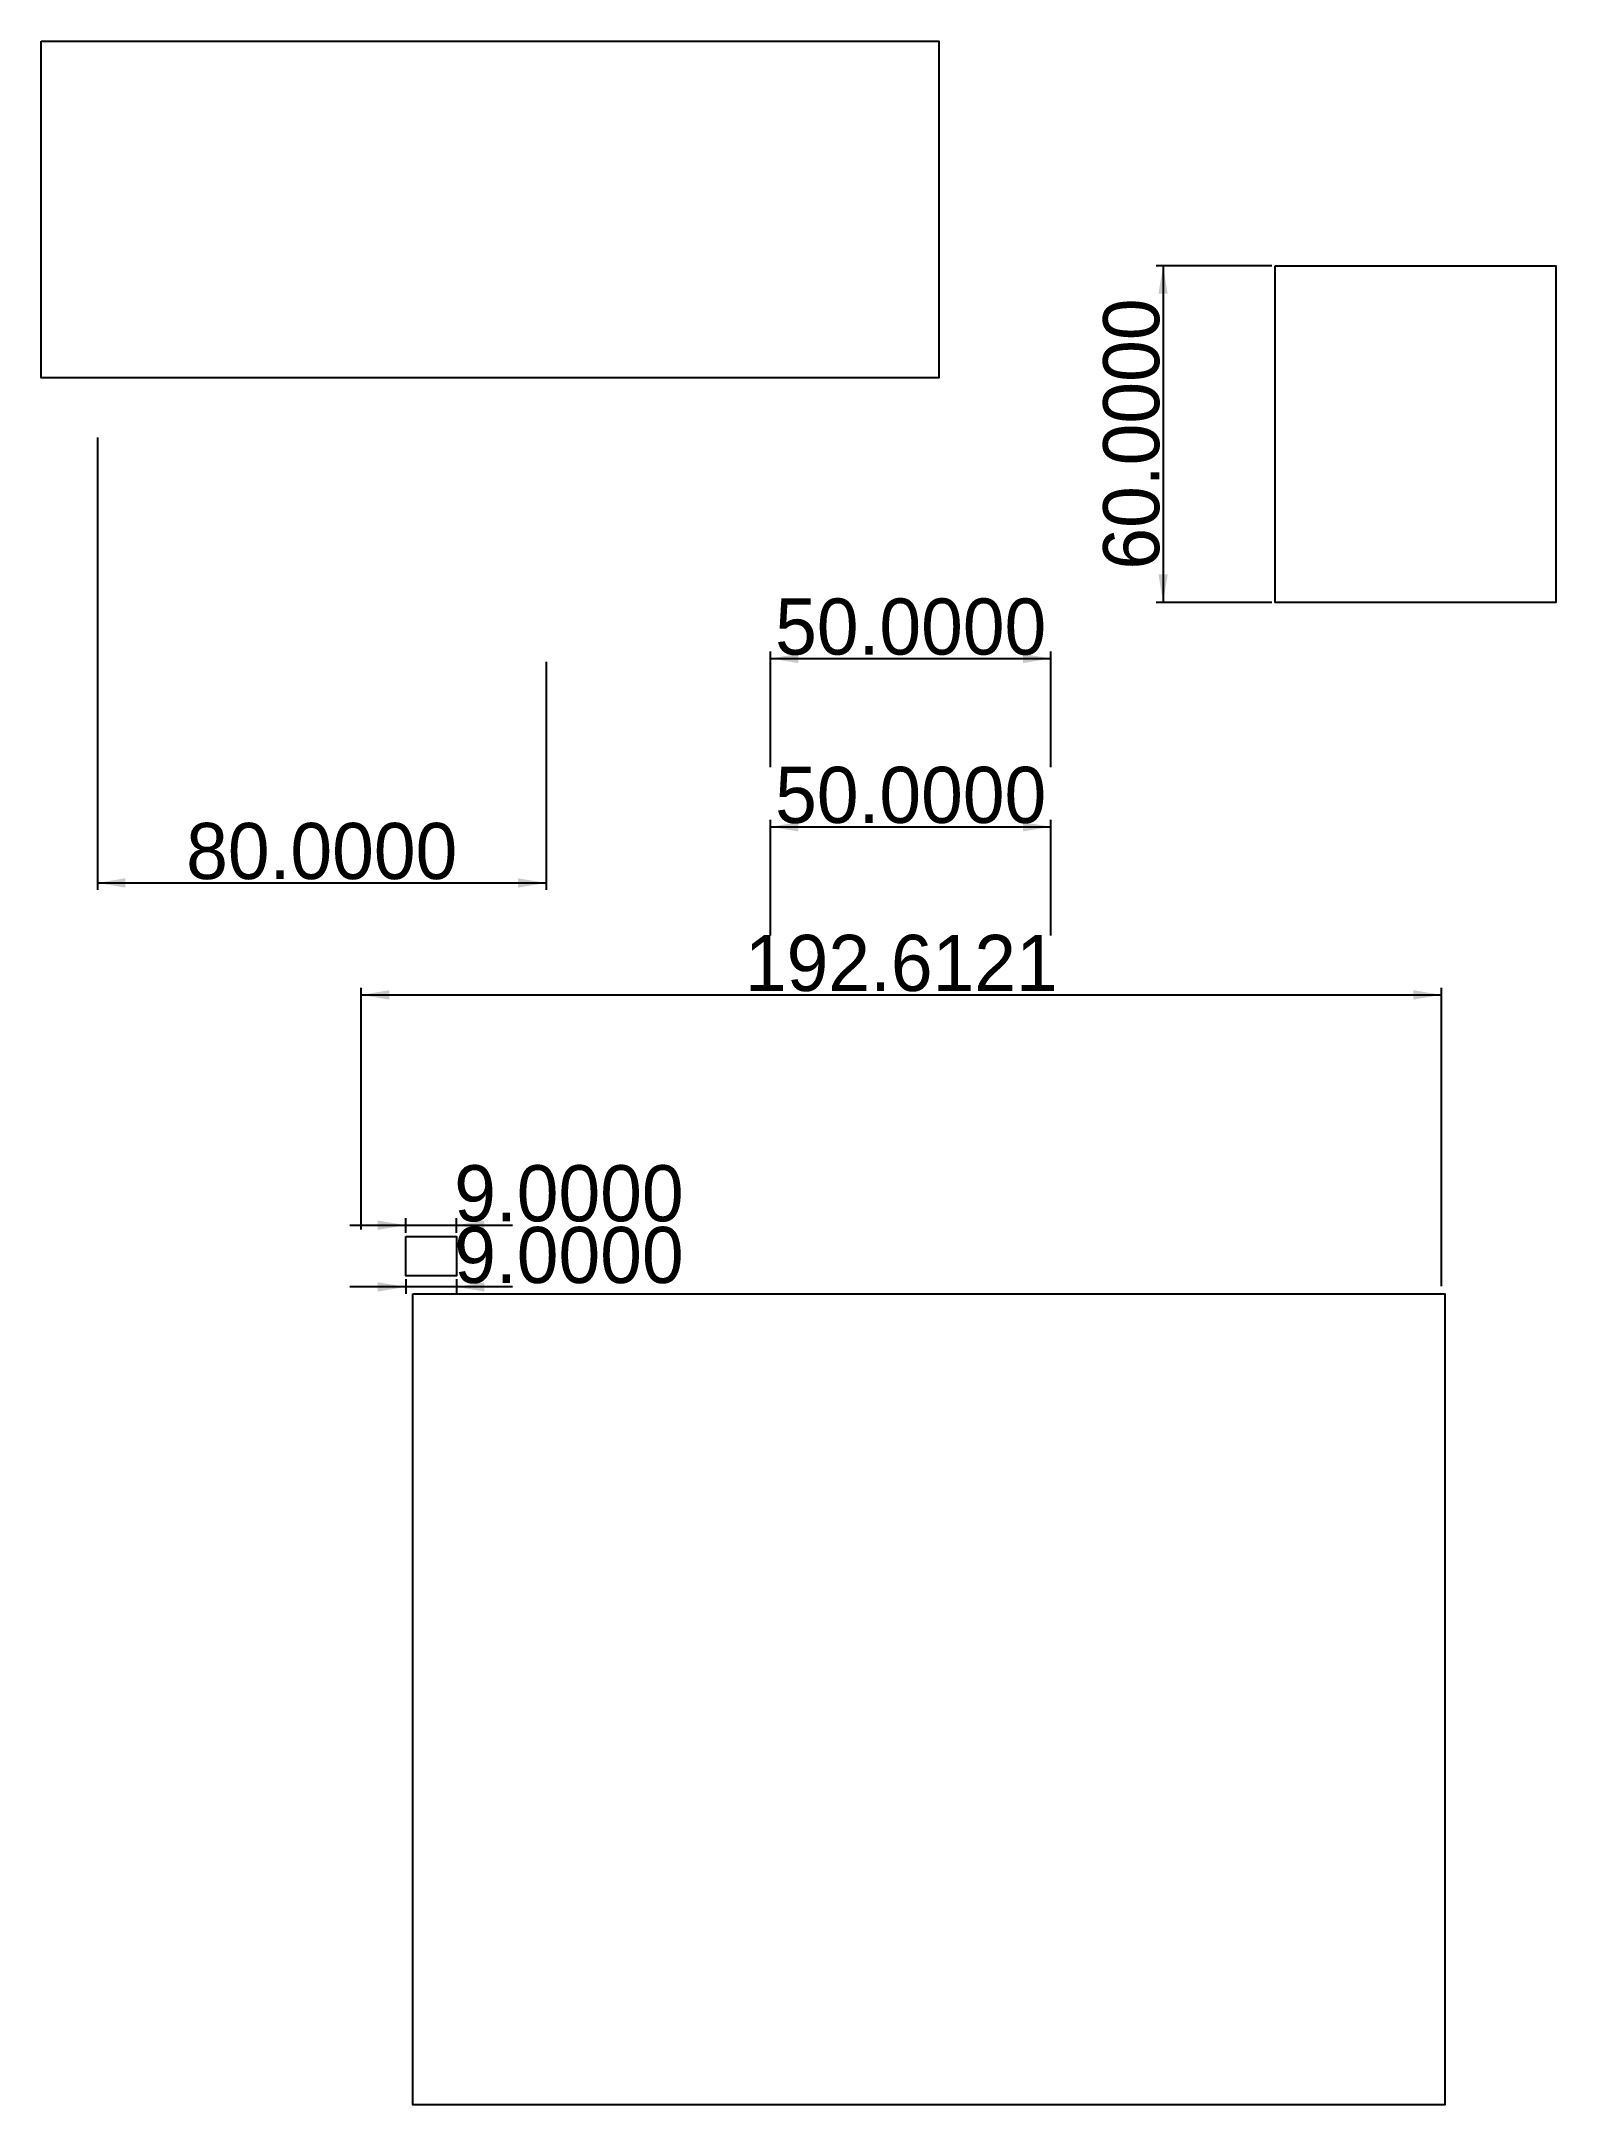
# Model space of a CAD drawing. Header units: millimetres. Extents: x 180 to 450, y 152 to 520.
import ezdxf

# ---------------------------------------------------------------- set-up
doc = ezdxf.new("R2010")
doc.units = ezdxf.units.MM
doc.layers.get('0').update_dxf_attribs({"linetype": 'CONTINUOUS', "lineweight": 25})
doc.dimstyles.get("Standard").update_dxf_attribs({"dimtxt": 10, "dimasz": 5, "dimexe": 1.25, "dimexo": 0.625, "dimtad": 0, "dimtoh": 1, "dimdec": 4, "dimzin": 1, "dimdsep": 46, "dimtxsty": 'Standard', "dimcen": 0.09, "dimclrt": 2, "dimazin": 0, "dimtfac": 1, "dimtdec": 4, "dimtofl": 0, "dimtmove": 0, "dimatfit": 3, "dimfxl": 1, "dimtolj": 1, "dimtzin": 0, "dimarcsym": 0})

# ---------------------------------------------------------------- blocks, each defined once
blk = doc.blocks.new('*D1')
at = {"color": 0, "linetype": 'ByBlock', "lineweight": -2}
for p, q in [((237.03, 308.23), (237.03, 351.29)), ((237.03, 350.04), (429.64, 350.04)), ((429.64, 298.12), (429.64, 351.29))]:
    blk.add_line(p, q, dxfattribs=at)
for points in [[(237.03, 350.04), (242.03, 350.88), (242.03, 349.21)], [(429.64, 350.04), (424.64, 349.21), (424.64, 350.88)]]:
    blk.add_solid(points, dxfattribs=at)
at = {"color": 2, "linetype": 'CONTINUOUS', "lineweight": -2, "insert": (333.33, 355.67), "char_height": 10, "width": 47.7778, "attachment_point": 5}
blk.add_mtext('192.6121', dxfattribs=at)
blk = doc.blocks.new('*D2')
at = {"color": 0, "linetype": 'ByBlock', "lineweight": -2}
for p, q in [((235, 309), (264, 309)), ((245, 307.62), (245, 310.25)), ((254, 307.62), (254, 310.25))]:
    blk.add_line(p, q, dxfattribs=at)
for points in [[(245, 309), (240, 308.17), (240, 309.83)], [(254, 309), (259, 309.83), (259, 308.17)]]:
    blk.add_solid(points, dxfattribs=at)
at = {"color": 2, "linetype": 'CONTINUOUS', "lineweight": -2, "insert": (274.07, 314.62), "char_height": 10, "width": 38.8889, "attachment_point": 5}
blk.add_mtext('9.0000', dxfattribs=at)
blk = doc.blocks.new('*D3')
at = {"color": 0, "linetype": 'ByBlock', "lineweight": -2}
for p, q in [((264, 298), (235, 298)), ((245, 299.38), (245, 296.75)), ((254, 299.38), (254, 296.75))]:
    blk.add_line(p, q, dxfattribs=at)
for points in [[(245, 298), (240, 297.17), (240, 298.83)], [(254, 298), (259, 298.83), (259, 297.17)]]:
    blk.add_solid(points, dxfattribs=at)
at = {"color": 2, "linetype": 'CONTINUOUS', "lineweight": -2, "insert": (274.07, 303.62), "char_height": 10, "width": 38.8889, "attachment_point": 5}
blk.add_mtext('9.0000', dxfattribs=at)
blk = doc.blocks.new('*D4')
at = {"color": 0, "linetype": 'ByBlock', "lineweight": -2}
for p, q in [((310, 360.62), (310, 381.25)), ((310, 380), (360, 380)), ((360, 360.62), (360, 381.25))]:
    blk.add_line(p, q, dxfattribs=at)
for points in [[(310, 380), (315, 380.83), (315, 379.17)], [(360, 380), (355, 379.17), (355, 380.83)]]:
    blk.add_solid(points, dxfattribs=at)
at = {"color": 2, "linetype": 'CONTINUOUS', "lineweight": -2, "insert": (335, 385.62), "char_height": 10, "width": 46.6667, "attachment_point": 5}
blk.add_mtext('50.0000', dxfattribs=at)
blk = doc.blocks.new('*D5')
at = {"color": 0, "linetype": 'ByBlock', "lineweight": -2}
for p, q in [((310, 390.62), (310, 411.25)), ((310, 410), (360, 410)), ((360, 390.62), (360, 411.25))]:
    blk.add_line(p, q, dxfattribs=at)
for points in [[(310, 410), (315, 410.83), (315, 409.17)], [(360, 410), (355, 409.17), (355, 410.83)]]:
    blk.add_solid(points, dxfattribs=at)
at = {"color": 2, "linetype": 'CONTINUOUS', "lineweight": -2, "insert": (335, 415.62), "char_height": 10, "width": 46.6667, "attachment_point": 5}
blk.add_mtext('50.0000', dxfattribs=at)
blk = doc.blocks.new('*D6')
at = {"color": 0, "linetype": 'ByBlock', "lineweight": -2}
for p, q in [((190, 449.38), (190, 368.75)), ((270, 409.38), (270, 368.75)), ((190, 370), (270, 370))]:
    blk.add_line(p, q, dxfattribs=at)
for points in [[(190, 370), (195, 370.83), (195, 369.17)], [(270, 370), (265, 369.17), (265, 370.83)]]:
    blk.add_solid(points, dxfattribs=at)
at = {"color": 2, "linetype": 'CONTINUOUS', "lineweight": -2, "insert": (230, 375.62), "char_height": 10, "width": 46.6667, "attachment_point": 5}
blk.add_mtext('80.0000', dxfattribs=at)
blk = doc.blocks.new('*D7')
at = {"color": 0, "linetype": 'ByBlock', "lineweight": -2}
for p, q in [((399.38, 480), (378.75, 480)), ((380, 480), (380, 420)), ((399.38, 420), (378.75, 420))]:
    blk.add_line(p, q, dxfattribs=at)
for points in [[(380, 480), (380.83, 475), (379.17, 475)], [(380, 420), (379.17, 425), (380.83, 425)]]:
    blk.add_solid(points, dxfattribs=at)
at = {"color": 2, "linetype": 'CONTINUOUS', "lineweight": -2, "insert": (374.38, 450), "char_height": 10, "width": 46.6667, "attachment_point": 5, "rotation": 90}
blk.add_mtext('60.0000', dxfattribs=at)

msp = doc.modelspace()

# ---------------------------------------------------------------- linework, layer by layer
for points in [[(180, 520), (340, 520), (340, 460), (180, 460)], [(400, 480), (450, 480), (450, 420), (400, 420)], [(245, 307), (254, 307), (254, 300), (245, 300)], [(246.25, 296.75), (430.25, 296.75), (430.25, 152.25), (246.25, 152.25)]]:
    msp.add_lwpolyline(points, close=True)

# ---------------------------------------------------------------- dimensions: what is measured, and where the dimension line sits
dim = msp.add_linear_dim(base=(380, 420), p1=(400, 480), p2=(400, 420), angle=90, dimstyle='Standard')
dim.commit()
dim.dimension.update_dxf_attribs({"geometry": '*D7', "text_midpoint": (374.375, 450)})
for base, p1, p2, picture, middle in [((270, 370), (190, 450), (270, 410), '*D6', (230, 375.625)), ((360, 410), (310, 390), (360, 390), '*D5', (335, 415.625)), ((360, 380), (310, 360), (360, 360), '*D4', (335, 385.625)), ((429.6394, 350.04398), (237.02726, 307.60774), (429.6394, 297.4934), '*D1', (333.33333, 355.66898)), ((254, 309), (245, 307), (254, 307), '*D2', (249.5, 314.625)), ((245, 298), (254, 300), (245, 300), '*D3', (249.5, 303.625))]:
    dim = msp.add_linear_dim(base=base, p1=p1, p2=p2, dimstyle='Standard')
    dim.commit()
    dim.dimension.update_dxf_attribs({"geometry": picture, "text_midpoint": middle})

doc.saveas('drawing.dxf')
